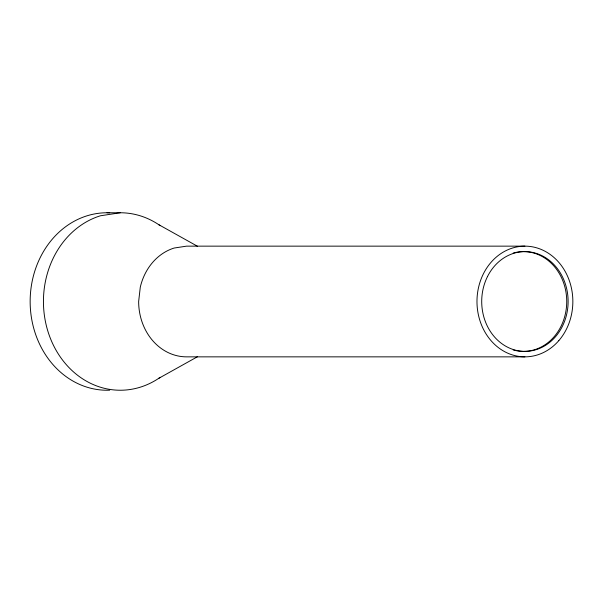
<?xml version="1.0" encoding="UTF-8"?>
<svg xmlns="http://www.w3.org/2000/svg" width="603" height="603" viewBox="0 0 603 603"><rect width="100%" height="100%" fill="white"/><g stroke="black" fill="none" stroke-linecap="round" stroke-linejoin="round"><path stroke-width="0.9" d="M158.717 378.352L197.596 356.667M160.21 225.673A88.739 76.852 -90 0 0 120.291 212.761L100.399 215.784A88.739 76.852 -90 0 0 49.627 336.384A88.739 76.852 -90 0 0 160.21 377.327M107.002 212.761L120.291 212.761M524.912 246.145L186.591 246.145L174.184 248.029A55.355 47.939 -90 0 0 140.288 287.171L138.652 301.5A55.355 47.939 -90 0 0 186.591 356.855L524.912 356.855M158.717 224.648L197.596 246.333M109.723 390.186A88.739 76.852 90 0 1 30.15 301.5A88.739 76.852 90 0 1 109.723 212.814M522.673 351.376A49.883 43.205 90 0 1 513.191 349.936M513.191 253.064A49.883 43.205 90 0 1 522.673 251.624M523.532 251.617A49.883 43.205 90 0 1 566.737 301.5A49.883 43.205 90 0 1 523.532 351.383M558.808 340.642A55.355 47.939 -90 0 0 537.318 248.029A55.355 47.939 -90 0 0 478.609 315.829A55.355 47.939 -90 0 0 558.808 340.642M487.495 276.558A49.883 43.205 90 0 0 524.912 351.383A49.883 43.205 90 0 0 562.328 276.558A49.883 43.205 90 0 0 487.495 276.558"/></g></svg>
